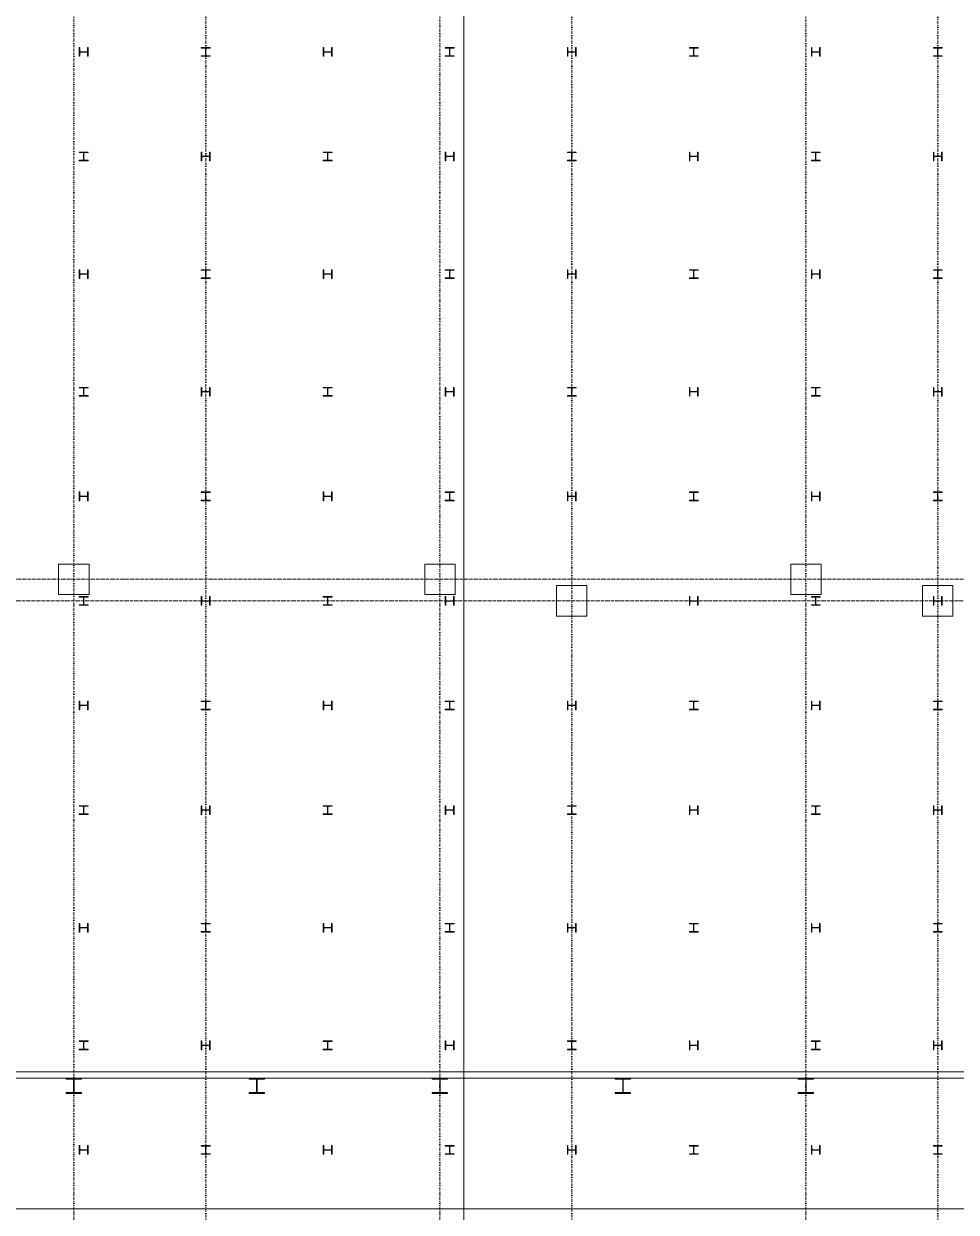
# Model space of a CAD drawing. Extents: x -168053 to 290600, y -560063 to 131745.
# Drawn here: x 106225 to 127625, y 15970 to 43245 of the extents above; entities that cross this region are included whole.
import ezdxf

# ---------------------------------------------------------------- set-up
doc = ezdxf.new("R2010")
doc.units = 0
doc.header["$LTSCALE"] = 250
doc.linetypes.add('H12PL1$0$JJP_三點線', pattern=[0.9, 0.3, -0.15, 0, -0.15, 0, -0.15, 0, -0.15])
doc.linetypes.add('H12PL25$0$JJP_三點線', pattern=[0.9, 0.3, -0.15, 0, -0.15, 0, -0.15, 0, -0.15])
for name, color, linetype in [('H12PL1$0$A-WALL-IN.200K', 252, 'Continuous'), ('H12PL1$0$S-COL', 252, 'Continuous'), ('H12PL1$0$S-COL.200K', 252, 'Continuous'), ('H12PL1$0$S-FNDN', 252, 'Continuous'), ('H12PL1$0$S-GRID', 252, 'Continuous'), ('H12PL1$0$S-SLAB-SHOW.200K', 252, 'Continuous'), ('H12PL25$0$S-COL', 252, 'Continuous'), ('H12PL25$0$S-GRID', 252, 'Continuous')]:
    doc.layers.add(name, color=color, linetype=linetype)

# ---------------------------------------------------------------- blocks, each defined once
blk = doc.blocks.new('H12PL25')
at = {"layer": 'H12PL25$0$S-COL', "lineweight": 0, "flags": 128}
for points in [[(107700, 42700), (107688, 42700), (107688, 42617, -0.41421356), (107675, 42604), (107525, 42604, -0.41421356), (107512, 42617), (107512, 42700), (107500, 42700), (107500, 42500), (107512, 42500), (107512, 42583, -0.41421356), (107525, 42596), (107675, 42596, -0.41421356), (107688, 42583), (107688, 42500), (107700, 42500)], [(110500, 42500), (110500, 42512), (110417, 42512, -0.41421356), (110404, 42525), (110404, 42675, -0.41421356), (110417, 42688), (110500, 42688), (110500, 42700), (110300, 42700), (110300, 42688), (110383, 42688, -0.41421356), (110396, 42675), (110396, 42525, -0.41421356), (110383, 42512), (110300, 42512), (110300, 42500)], [(113300, 42700), (113288, 42700), (113288, 42617, -0.41421356), (113275, 42604), (113125, 42604, -0.41421356), (113112, 42617), (113112, 42700), (113100, 42700), (113100, 42500), (113112, 42500), (113112, 42583, -0.41421356), (113125, 42596), (113275, 42596, -0.41421356), (113288, 42583), (113288, 42500), (113300, 42500)], [(116100, 42500), (116100, 42512), (116017, 42512, -0.41421356), (116004, 42525), (116004, 42675, -0.41421356), (116017, 42688), (116100, 42688), (116100, 42700), (115900, 42700), (115900, 42688), (115983, 42688, -0.41421356), (115996, 42675), (115996, 42525, -0.41421356), (115983, 42512), (115900, 42512), (115900, 42500)], [(118900, 42700), (118888, 42700), (118888, 42617, -0.41421356), (118875, 42604), (118725, 42604, -0.41421356), (118712, 42617), (118712, 42700), (118700, 42700), (118700, 42500), (118712, 42500), (118712, 42583, -0.41421356), (118725, 42596), (118875, 42596, -0.41421356), (118888, 42583), (118888, 42500), (118900, 42500)], [(121700, 42500), (121700, 42512), (121617, 42512, -0.41421356), (121604, 42525), (121604, 42675, -0.41421356), (121617, 42688), (121700, 42688), (121700, 42700), (121500, 42700), (121500, 42688), (121583, 42688, -0.41421356), (121596, 42675), (121596, 42525, -0.41421356), (121583, 42512), (121500, 42512), (121500, 42500)], [(124500, 42700), (124488, 42700), (124488, 42617, -0.41421356), (124475, 42604), (124325, 42604, -0.41421356), (124312, 42617), (124312, 42700), (124300, 42700), (124300, 42500), (124312, 42500), (124312, 42583, -0.41421356), (124325, 42596), (124475, 42596, -0.41421356), (124488, 42583), (124488, 42500), (124500, 42500)], [(127300, 42500), (127300, 42512), (127217, 42512, -0.41421356), (127204, 42525), (127204, 42675, -0.41421356), (127217, 42688), (127300, 42688), (127300, 42700), (127100, 42700), (127100, 42688), (127183, 42688, -0.41421356), (127196, 42675), (127196, 42525, -0.41421356), (127183, 42512), (127100, 42512), (127100, 42500)], [(107700, 40100), (107700, 40112), (107617, 40112, -0.41421356), (107604, 40125), (107604, 40275, -0.41421356), (107617, 40288), (107700, 40288), (107700, 40300), (107500, 40300), (107500, 40288), (107583, 40288, -0.41421356), (107596, 40275), (107596, 40125, -0.41421356), (107583, 40112), (107500, 40112), (107500, 40100)], [(110500, 40300), (110488, 40300), (110488, 40217, -0.41421356), (110475, 40204), (110325, 40204, -0.41421356), (110312, 40217), (110312, 40300), (110300, 40300), (110300, 40100), (110312, 40100), (110312, 40183, -0.41421356), (110325, 40196), (110475, 40196, -0.41421356), (110488, 40183), (110488, 40100), (110500, 40100)], [(113300, 40100), (113300, 40112), (113217, 40112, -0.41421356), (113204, 40125), (113204, 40275, -0.41421356), (113217, 40288), (113300, 40288), (113300, 40300), (113100, 40300), (113100, 40288), (113183, 40288, -0.41421356), (113196, 40275), (113196, 40125, -0.41421356), (113183, 40112), (113100, 40112), (113100, 40100)], [(116100, 40300), (116088, 40300), (116088, 40217, -0.41421356), (116075, 40204), (115925, 40204, -0.41421356), (115912, 40217), (115912, 40300), (115900, 40300), (115900, 40100), (115912, 40100), (115912, 40183, -0.41421356), (115925, 40196), (116075, 40196, -0.41421356), (116088, 40183), (116088, 40100), (116100, 40100)], [(118900, 40100), (118900, 40112), (118817, 40112, -0.41421356), (118804, 40125), (118804, 40275, -0.41421356), (118817, 40288), (118900, 40288), (118900, 40300), (118700, 40300), (118700, 40288), (118783, 40288, -0.41421356), (118796, 40275), (118796, 40125, -0.41421356), (118783, 40112), (118700, 40112), (118700, 40100)], [(121700, 40300), (121688, 40300), (121688, 40217, -0.41421356), (121675, 40204), (121525, 40204, -0.41421356), (121512, 40217), (121512, 40300), (121500, 40300), (121500, 40100), (121512, 40100), (121512, 40183, -0.41421356), (121525, 40196), (121675, 40196, -0.41421356), (121688, 40183), (121688, 40100), (121700, 40100)], [(124500, 40100), (124500, 40112), (124417, 40112, -0.41421356), (124404, 40125), (124404, 40275, -0.41421356), (124417, 40288), (124500, 40288), (124500, 40300), (124300, 40300), (124300, 40288), (124383, 40288, -0.41421356), (124396, 40275), (124396, 40125, -0.41421356), (124383, 40112), (124300, 40112), (124300, 40100)], [(127300, 40300), (127288, 40300), (127288, 40217, -0.41421356), (127275, 40204), (127125, 40204, -0.41421356), (127112, 40217), (127112, 40300), (127100, 40300), (127100, 40100), (127112, 40100), (127112, 40183, -0.41421356), (127125, 40196), (127275, 40196, -0.41421356), (127288, 40183), (127288, 40100), (127300, 40100)], [(107700, 37600), (107688, 37600), (107688, 37517, -0.41421356), (107675, 37504), (107525, 37504, -0.41421356), (107512, 37517), (107512, 37600), (107500, 37600), (107500, 37400), (107512, 37400), (107512, 37483, -0.41421356), (107525, 37496), (107675, 37496, -0.41421356), (107688, 37483), (107688, 37400), (107700, 37400)], [(110500, 37400), (110500, 37412), (110417, 37412, -0.41421356), (110404, 37425), (110404, 37575, -0.41421356), (110417, 37588), (110500, 37588), (110500, 37600), (110300, 37600), (110300, 37588), (110383, 37588, -0.41421356), (110396, 37575), (110396, 37425, -0.41421356), (110383, 37412), (110300, 37412), (110300, 37400)], [(113300, 37600), (113288, 37600), (113288, 37517, -0.41421356), (113275, 37504), (113125, 37504, -0.41421356), (113112, 37517), (113112, 37600), (113100, 37600), (113100, 37400), (113112, 37400), (113112, 37483, -0.41421356), (113125, 37496), (113275, 37496, -0.41421356), (113288, 37483), (113288, 37400), (113300, 37400)], [(116100, 37400), (116100, 37412), (116017, 37412, -0.41421356), (116004, 37425), (116004, 37575, -0.41421356), (116017, 37588), (116100, 37588), (116100, 37600), (115900, 37600), (115900, 37588), (115983, 37588, -0.41421356), (115996, 37575), (115996, 37425, -0.41421356), (115983, 37412), (115900, 37412), (115900, 37400)], [(118900, 37600), (118888, 37600), (118888, 37517, -0.41421356), (118875, 37504), (118725, 37504, -0.41421356), (118712, 37517), (118712, 37600), (118700, 37600), (118700, 37400), (118712, 37400), (118712, 37483, -0.41421356), (118725, 37496), (118875, 37496, -0.41421356), (118888, 37483), (118888, 37400), (118900, 37400)], [(121700, 37400), (121700, 37412), (121617, 37412, -0.41421356), (121604, 37425), (121604, 37575, -0.41421356), (121617, 37588), (121700, 37588), (121700, 37600), (121500, 37600), (121500, 37588), (121583, 37588, -0.41421356), (121596, 37575), (121596, 37425, -0.41421356), (121583, 37412), (121500, 37412), (121500, 37400)], [(124500, 37600), (124488, 37600), (124488, 37517, -0.41421356), (124475, 37504), (124325, 37504, -0.41421356), (124312, 37517), (124312, 37600), (124300, 37600), (124300, 37400), (124312, 37400), (124312, 37483, -0.41421356), (124325, 37496), (124475, 37496, -0.41421356), (124488, 37483), (124488, 37400), (124500, 37400)], [(127300, 37400), (127300, 37412), (127217, 37412, -0.41421356), (127204, 37425), (127204, 37575, -0.41421356), (127217, 37588), (127300, 37588), (127300, 37600), (127100, 37600), (127100, 37588), (127183, 37588, -0.41421356), (127196, 37575), (127196, 37425, -0.41421356), (127183, 37412), (127100, 37412), (127100, 37400)], [(107700, 34700), (107700, 34712), (107617, 34712, -0.41421356), (107604, 34725), (107604, 34875, -0.41421356), (107617, 34888), (107700, 34888), (107700, 34900), (107500, 34900), (107500, 34888), (107583, 34888, -0.41421356), (107596, 34875), (107596, 34725, -0.41421356), (107583, 34712), (107500, 34712), (107500, 34700)], [(110500, 34900), (110488, 34900), (110488, 34817, -0.41421356), (110475, 34804), (110325, 34804, -0.41421356), (110312, 34817), (110312, 34900), (110300, 34900), (110300, 34700), (110312, 34700), (110312, 34783, -0.41421356), (110325, 34796), (110475, 34796, -0.41421356), (110488, 34783), (110488, 34700), (110500, 34700)], [(113300, 34700), (113300, 34712), (113217, 34712, -0.41421356), (113204, 34725), (113204, 34875, -0.41421356), (113217, 34888), (113300, 34888), (113300, 34900), (113100, 34900), (113100, 34888), (113183, 34888, -0.41421356), (113196, 34875), (113196, 34725, -0.41421356), (113183, 34712), (113100, 34712), (113100, 34700)], [(116100, 34900), (116088, 34900), (116088, 34817, -0.41421356), (116075, 34804), (115925, 34804, -0.41421356), (115912, 34817), (115912, 34900), (115900, 34900), (115900, 34700), (115912, 34700), (115912, 34783, -0.41421356), (115925, 34796), (116075, 34796, -0.41421356), (116088, 34783), (116088, 34700), (116100, 34700)], [(118900, 34700), (118900, 34712), (118817, 34712, -0.41421356), (118804, 34725), (118804, 34875, -0.41421356), (118817, 34888), (118900, 34888), (118900, 34900), (118700, 34900), (118700, 34888), (118783, 34888, -0.41421356), (118796, 34875), (118796, 34725, -0.41421356), (118783, 34712), (118700, 34712), (118700, 34700)], [(121700, 34900), (121688, 34900), (121688, 34817, -0.41421356), (121675, 34804), (121525, 34804, -0.41421356), (121512, 34817), (121512, 34900), (121500, 34900), (121500, 34700), (121512, 34700), (121512, 34783, -0.41421356), (121525, 34796), (121675, 34796, -0.41421356), (121688, 34783), (121688, 34700), (121700, 34700)], [(124500, 34700), (124500, 34712), (124417, 34712, -0.41421356), (124404, 34725), (124404, 34875, -0.41421356), (124417, 34888), (124500, 34888), (124500, 34900), (124300, 34900), (124300, 34888), (124383, 34888, -0.41421356), (124396, 34875), (124396, 34725, -0.41421356), (124383, 34712), (124300, 34712), (124300, 34700)], [(127300, 34900), (127288, 34900), (127288, 34817, -0.41421356), (127275, 34804), (127125, 34804, -0.41421356), (127112, 34817), (127112, 34900), (127100, 34900), (127100, 34700), (127112, 34700), (127112, 34783, -0.41421356), (127125, 34796), (127275, 34796, -0.41421356), (127288, 34783), (127288, 34700), (127300, 34700)], [(107700, 32500), (107688, 32500), (107688, 32417, -0.41421356), (107675, 32404), (107525, 32404, -0.41421356), (107512, 32417), (107512, 32500), (107500, 32500), (107500, 32300), (107512, 32300), (107512, 32383, -0.41421356), (107525, 32396), (107675, 32396, -0.41421356), (107688, 32383), (107688, 32300), (107700, 32300)], [(110500, 32300), (110500, 32312), (110417, 32312, -0.41421356), (110404, 32325), (110404, 32475, -0.41421356), (110417, 32488), (110500, 32488), (110500, 32500), (110300, 32500), (110300, 32488), (110383, 32488, -0.41421356), (110396, 32475), (110396, 32325, -0.41421356), (110383, 32312), (110300, 32312), (110300, 32300)], [(113300, 32500), (113288, 32500), (113288, 32417, -0.41421356), (113275, 32404), (113125, 32404, -0.41421356), (113112, 32417), (113112, 32500), (113100, 32500), (113100, 32300), (113112, 32300), (113112, 32383, -0.41421356), (113125, 32396), (113275, 32396, -0.41421356), (113288, 32383), (113288, 32300), (113300, 32300)], [(116100, 32300), (116100, 32312), (116017, 32312, -0.41421356), (116004, 32325), (116004, 32475, -0.41421356), (116017, 32488), (116100, 32488), (116100, 32500), (115900, 32500), (115900, 32488), (115983, 32488, -0.41421356), (115996, 32475), (115996, 32325, -0.41421356), (115983, 32312), (115900, 32312), (115900, 32300)], [(118900, 32500), (118888, 32500), (118888, 32417, -0.41421356), (118875, 32404), (118725, 32404, -0.41421356), (118712, 32417), (118712, 32500), (118700, 32500), (118700, 32300), (118712, 32300), (118712, 32383, -0.41421356), (118725, 32396), (118875, 32396, -0.41421356), (118888, 32383), (118888, 32300), (118900, 32300)], [(121700, 32300), (121700, 32312), (121617, 32312, -0.41421356), (121604, 32325), (121604, 32475, -0.41421356), (121617, 32488), (121700, 32488), (121700, 32500), (121500, 32500), (121500, 32488), (121583, 32488, -0.41421356), (121596, 32475), (121596, 32325, -0.41421356), (121583, 32312), (121500, 32312), (121500, 32300)], [(124500, 32500), (124488, 32500), (124488, 32417, -0.41421356), (124475, 32404), (124325, 32404, -0.41421356), (124312, 32417), (124312, 32500), (124300, 32500), (124300, 32300), (124312, 32300), (124312, 32383, -0.41421356), (124325, 32396), (124475, 32396, -0.41421356), (124488, 32383), (124488, 32300), (124500, 32300)], [(127300, 32300), (127300, 32312), (127217, 32312, -0.41421356), (127204, 32325), (127204, 32475, -0.41421356), (127217, 32488), (127300, 32488), (127300, 32500), (127100, 32500), (127100, 32488), (127183, 32488, -0.41421356), (127196, 32475), (127196, 32325, -0.41421356), (127183, 32312), (127100, 32312), (127100, 32300)], [(107700, 29900), (107700, 29912), (107617, 29912, -0.41421356), (107604, 29925), (107604, 30075, -0.41421356), (107617, 30088), (107700, 30088), (107700, 30100), (107500, 30100), (107500, 30088), (107583, 30088, -0.41421356), (107596, 30075), (107596, 29925, -0.41421356), (107583, 29912), (107500, 29912), (107500, 29900)], [(110500, 30100), (110488, 30100), (110488, 30017, -0.41421356), (110475, 30004), (110325, 30004, -0.41421356), (110312, 30017), (110312, 30100), (110300, 30100), (110300, 29900), (110312, 29900), (110312, 29983, -0.41421356), (110325, 29996), (110475, 29996, -0.41421356), (110488, 29983), (110488, 29900), (110500, 29900)], [(113300, 29900), (113300, 29912), (113217, 29912, -0.41421356), (113204, 29925), (113204, 30075, -0.41421356), (113217, 30088), (113300, 30088), (113300, 30100), (113100, 30100), (113100, 30088), (113183, 30088, -0.41421356), (113196, 30075), (113196, 29925, -0.41421356), (113183, 29912), (113100, 29912), (113100, 29900)], [(116100, 30100), (116088, 30100), (116088, 30017, -0.41421356), (116075, 30004), (115925, 30004, -0.41421356), (115912, 30017), (115912, 30100), (115900, 30100), (115900, 29900), (115912, 29900), (115912, 29983, -0.41421356), (115925, 29996), (116075, 29996, -0.41421356), (116088, 29983), (116088, 29900), (116100, 29900)], [(121700, 30100), (121688, 30100), (121688, 30017, -0.41421356), (121675, 30004), (121525, 30004, -0.41421356), (121512, 30017), (121512, 30100), (121500, 30100), (121500, 29900), (121512, 29900), (121512, 29983, -0.41421356), (121525, 29996), (121675, 29996, -0.41421356), (121688, 29983), (121688, 29900), (121700, 29900)], [(124500, 29900), (124500, 29912), (124417, 29912, -0.41421356), (124404, 29925), (124404, 30075, -0.41421356), (124417, 30088), (124500, 30088), (124500, 30100), (124300, 30100), (124300, 30088), (124383, 30088, -0.41421356), (124396, 30075), (124396, 29925, -0.41421356), (124383, 29912), (124300, 29912), (124300, 29900)], [(127300, 30100), (127288, 30100), (127288, 30017, -0.41421356), (127275, 30004), (127125, 30004, -0.41421356), (127112, 30017), (127112, 30100), (127100, 30100), (127100, 29900), (127112, 29900), (127112, 29983, -0.41421356), (127125, 29996), (127275, 29996, -0.41421356), (127288, 29983), (127288, 29900), (127300, 29900)], [(107700, 27700), (107688, 27700), (107688, 27617, -0.41421356), (107675, 27604), (107525, 27604, -0.41421356), (107512, 27617), (107512, 27700), (107500, 27700), (107500, 27500), (107512, 27500), (107512, 27583, -0.41421356), (107525, 27596), (107675, 27596, -0.41421356), (107688, 27583), (107688, 27500), (107700, 27500)], [(110500, 27500), (110500, 27512), (110417, 27512, -0.41421356), (110404, 27525), (110404, 27675, -0.41421356), (110417, 27688), (110500, 27688), (110500, 27700), (110300, 27700), (110300, 27688), (110383, 27688, -0.41421356), (110396, 27675), (110396, 27525, -0.41421356), (110383, 27512), (110300, 27512), (110300, 27500)], [(113300, 27700), (113288, 27700), (113288, 27617, -0.41421356), (113275, 27604), (113125, 27604, -0.41421356), (113112, 27617), (113112, 27700), (113100, 27700), (113100, 27500), (113112, 27500), (113112, 27583, -0.41421356), (113125, 27596), (113275, 27596, -0.41421356), (113288, 27583), (113288, 27500), (113300, 27500)], [(116100, 27500), (116100, 27512), (116017, 27512, -0.41421356), (116004, 27525), (116004, 27675, -0.41421356), (116017, 27688), (116100, 27688), (116100, 27700), (115900, 27700), (115900, 27688), (115983, 27688, -0.41421356), (115996, 27675), (115996, 27525, -0.41421356), (115983, 27512), (115900, 27512), (115900, 27500)], [(118900, 27700), (118888, 27700), (118888, 27617, -0.41421356), (118875, 27604), (118725, 27604, -0.41421356), (118712, 27617), (118712, 27700), (118700, 27700), (118700, 27500), (118712, 27500), (118712, 27583, -0.41421356), (118725, 27596), (118875, 27596, -0.41421356), (118888, 27583), (118888, 27500), (118900, 27500)], [(121700, 27500), (121700, 27512), (121617, 27512, -0.41421356), (121604, 27525), (121604, 27675, -0.41421356), (121617, 27688), (121700, 27688), (121700, 27700), (121500, 27700), (121500, 27688), (121583, 27688, -0.41421356), (121596, 27675), (121596, 27525, -0.41421356), (121583, 27512), (121500, 27512), (121500, 27500)], [(124500, 27700), (124488, 27700), (124488, 27617, -0.41421356), (124475, 27604), (124325, 27604, -0.41421356), (124312, 27617), (124312, 27700), (124300, 27700), (124300, 27500), (124312, 27500), (124312, 27583, -0.41421356), (124325, 27596), (124475, 27596, -0.41421356), (124488, 27583), (124488, 27500), (124500, 27500)], [(127300, 27500), (127300, 27512), (127217, 27512, -0.41421356), (127204, 27525), (127204, 27675, -0.41421356), (127217, 27688), (127300, 27688), (127300, 27700), (127100, 27700), (127100, 27688), (127183, 27688, -0.41421356), (127196, 27675), (127196, 27525, -0.41421356), (127183, 27512), (127100, 27512), (127100, 27500)], [(107700, 25100), (107700, 25112), (107617, 25112, -0.41421356), (107604, 25125), (107604, 25275, -0.41421356), (107617, 25288), (107700, 25288), (107700, 25300), (107500, 25300), (107500, 25288), (107583, 25288, -0.41421356), (107596, 25275), (107596, 25125, -0.41421356), (107583, 25112), (107500, 25112), (107500, 25100)], [(110500, 25300), (110488, 25300), (110488, 25217, -0.41421356), (110475, 25204), (110325, 25204, -0.41421356), (110312, 25217), (110312, 25300), (110300, 25300), (110300, 25100), (110312, 25100), (110312, 25183, -0.41421356), (110325, 25196), (110475, 25196, -0.41421356), (110488, 25183), (110488, 25100), (110500, 25100)], [(113300, 25100), (113300, 25112), (113217, 25112, -0.41421356), (113204, 25125), (113204, 25275, -0.41421356), (113217, 25288), (113300, 25288), (113300, 25300), (113100, 25300), (113100, 25288), (113183, 25288, -0.41421356), (113196, 25275), (113196, 25125, -0.41421356), (113183, 25112), (113100, 25112), (113100, 25100)], [(116100, 25300), (116088, 25300), (116088, 25217, -0.41421356), (116075, 25204), (115925, 25204, -0.41421356), (115912, 25217), (115912, 25300), (115900, 25300), (115900, 25100), (115912, 25100), (115912, 25183, -0.41421356), (115925, 25196), (116075, 25196, -0.41421356), (116088, 25183), (116088, 25100), (116100, 25100)], [(118900, 25100), (118900, 25112), (118817, 25112, -0.41421356), (118804, 25125), (118804, 25275, -0.41421356), (118817, 25288), (118900, 25288), (118900, 25300), (118700, 25300), (118700, 25288), (118783, 25288, -0.41421356), (118796, 25275), (118796, 25125, -0.41421356), (118783, 25112), (118700, 25112), (118700, 25100)], [(121700, 25300), (121688, 25300), (121688, 25217, -0.41421356), (121675, 25204), (121525, 25204, -0.41421356), (121512, 25217), (121512, 25300), (121500, 25300), (121500, 25100), (121512, 25100), (121512, 25183, -0.41421356), (121525, 25196), (121675, 25196, -0.41421356), (121688, 25183), (121688, 25100), (121700, 25100)], [(124500, 25100), (124500, 25112), (124417, 25112, -0.41421356), (124404, 25125), (124404, 25275, -0.41421356), (124417, 25288), (124500, 25288), (124500, 25300), (124300, 25300), (124300, 25288), (124383, 25288, -0.41421356), (124396, 25275), (124396, 25125, -0.41421356), (124383, 25112), (124300, 25112), (124300, 25100)], [(127300, 25300), (127288, 25300), (127288, 25217, -0.41421356), (127275, 25204), (127125, 25204, -0.41421356), (127112, 25217), (127112, 25300), (127100, 25300), (127100, 25100), (127112, 25100), (127112, 25183, -0.41421356), (127125, 25196), (127275, 25196, -0.41421356), (127288, 25183), (127288, 25100), (127300, 25100)], [(107700, 22600), (107688, 22600), (107688, 22517, -0.41421356), (107675, 22504), (107525, 22504, -0.41421356), (107512, 22517), (107512, 22600), (107500, 22600), (107500, 22400), (107512, 22400), (107512, 22483, -0.41421356), (107525, 22496), (107675, 22496, -0.41421356), (107688, 22483), (107688, 22400), (107700, 22400)], [(110500, 22400), (110500, 22412), (110417, 22412, -0.41421356), (110404, 22425), (110404, 22575, -0.41421356), (110417, 22588), (110500, 22588), (110500, 22600), (110300, 22600), (110300, 22588), (110383, 22588, -0.41421356), (110396, 22575), (110396, 22425, -0.41421356), (110383, 22412), (110300, 22412), (110300, 22400)], [(113300, 22600), (113288, 22600), (113288, 22517, -0.41421356), (113275, 22504), (113125, 22504, -0.41421356), (113112, 22517), (113112, 22600), (113100, 22600), (113100, 22400), (113112, 22400), (113112, 22483, -0.41421356), (113125, 22496), (113275, 22496, -0.41421356), (113288, 22483), (113288, 22400), (113300, 22400)], [(116100, 22400), (116100, 22412), (116017, 22412, -0.41421356), (116004, 22425), (116004, 22575, -0.41421356), (116017, 22588), (116100, 22588), (116100, 22600), (115900, 22600), (115900, 22588), (115983, 22588, -0.41421356), (115996, 22575), (115996, 22425, -0.41421356), (115983, 22412), (115900, 22412), (115900, 22400)], [(118900, 22600), (118888, 22600), (118888, 22517, -0.41421356), (118875, 22504), (118725, 22504, -0.41421356), (118712, 22517), (118712, 22600), (118700, 22600), (118700, 22400), (118712, 22400), (118712, 22483, -0.41421356), (118725, 22496), (118875, 22496, -0.41421356), (118888, 22483), (118888, 22400), (118900, 22400)], [(121700, 22400), (121700, 22412), (121617, 22412, -0.41421356), (121604, 22425), (121604, 22575, -0.41421356), (121617, 22588), (121700, 22588), (121700, 22600), (121500, 22600), (121500, 22588), (121583, 22588, -0.41421356), (121596, 22575), (121596, 22425, -0.41421356), (121583, 22412), (121500, 22412), (121500, 22400)], [(124500, 22600), (124488, 22600), (124488, 22517, -0.41421356), (124475, 22504), (124325, 22504, -0.41421356), (124312, 22517), (124312, 22600), (124300, 22600), (124300, 22400), (124312, 22400), (124312, 22483, -0.41421356), (124325, 22496), (124475, 22496, -0.41421356), (124488, 22483), (124488, 22400), (124500, 22400)], [(127300, 22400), (127300, 22412), (127217, 22412, -0.41421356), (127204, 22425), (127204, 22575, -0.41421356), (127217, 22588), (127300, 22588), (127300, 22600), (127100, 22600), (127100, 22588), (127183, 22588, -0.41421356), (127196, 22575), (127196, 22425, -0.41421356), (127183, 22412), (127100, 22412), (127100, 22400)], [(107700, 19700), (107700, 19712), (107617, 19712, -0.41421356), (107604, 19725), (107604, 19875, -0.41421356), (107617, 19888), (107700, 19888), (107700, 19900), (107500, 19900), (107500, 19888), (107583, 19888, -0.41421356), (107596, 19875), (107596, 19725, -0.41421356), (107583, 19712), (107500, 19712), (107500, 19700)], [(110500, 19900), (110488, 19900), (110488, 19817, -0.41421356), (110475, 19804), (110325, 19804, -0.41421356), (110312, 19817), (110312, 19900), (110300, 19900), (110300, 19700), (110312, 19700), (110312, 19783, -0.41421356), (110325, 19796), (110475, 19796, -0.41421356), (110488, 19783), (110488, 19700), (110500, 19700)], [(113300, 19700), (113300, 19712), (113217, 19712, -0.41421356), (113204, 19725), (113204, 19875, -0.41421356), (113217, 19888), (113300, 19888), (113300, 19900), (113100, 19900), (113100, 19888), (113183, 19888, -0.41421356), (113196, 19875), (113196, 19725, -0.41421356), (113183, 19712), (113100, 19712), (113100, 19700)], [(116100, 19900), (116088, 19900), (116088, 19817, -0.41421356), (116075, 19804), (115925, 19804, -0.41421356), (115912, 19817), (115912, 19900), (115900, 19900), (115900, 19700), (115912, 19700), (115912, 19783, -0.41421356), (115925, 19796), (116075, 19796, -0.41421356), (116088, 19783), (116088, 19700), (116100, 19700)], [(118900, 19700), (118900, 19712), (118817, 19712, -0.41421356), (118804, 19725), (118804, 19875, -0.41421356), (118817, 19888), (118900, 19888), (118900, 19900), (118700, 19900), (118700, 19888), (118783, 19888, -0.41421356), (118796, 19875), (118796, 19725, -0.41421356), (118783, 19712), (118700, 19712), (118700, 19700)], [(121700, 19900), (121688, 19900), (121688, 19817, -0.41421356), (121675, 19804), (121525, 19804, -0.41421356), (121512, 19817), (121512, 19900), (121500, 19900), (121500, 19700), (121512, 19700), (121512, 19783, -0.41421356), (121525, 19796), (121675, 19796, -0.41421356), (121688, 19783), (121688, 19700), (121700, 19700)], [(124500, 19700), (124500, 19712), (124417, 19712, -0.41421356), (124404, 19725), (124404, 19875, -0.41421356), (124417, 19888), (124500, 19888), (124500, 19900), (124300, 19900), (124300, 19888), (124383, 19888, -0.41421356), (124396, 19875), (124396, 19725, -0.41421356), (124383, 19712), (124300, 19712), (124300, 19700)], [(127300, 19900), (127288, 19900), (127288, 19817, -0.41421356), (127275, 19804), (127125, 19804, -0.41421356), (127112, 19817), (127112, 19900), (127100, 19900), (127100, 19700), (127112, 19700), (127112, 19783, -0.41421356), (127125, 19796), (127275, 19796, -0.41421356), (127288, 19783), (127288, 19700), (127300, 19700)], [(107700, 17500), (107688, 17500), (107688, 17417, -0.41421356), (107675, 17404), (107525, 17404, -0.41421356), (107512, 17417), (107512, 17500), (107500, 17500), (107500, 17300), (107512, 17300), (107512, 17383, -0.41421356), (107525, 17396), (107675, 17396, -0.41421356), (107688, 17383), (107688, 17300), (107700, 17300)], [(110500, 17300), (110500, 17312), (110417, 17312, -0.41421356), (110404, 17325), (110404, 17475, -0.41421356), (110417, 17488), (110500, 17488), (110500, 17500), (110300, 17500), (110300, 17488), (110383, 17488, -0.41421356), (110396, 17475), (110396, 17325, -0.41421356), (110383, 17312), (110300, 17312), (110300, 17300)], [(113300, 17500), (113288, 17500), (113288, 17417, -0.41421356), (113275, 17404), (113125, 17404, -0.41421356), (113112, 17417), (113112, 17500), (113100, 17500), (113100, 17300), (113112, 17300), (113112, 17383, -0.41421356), (113125, 17396), (113275, 17396, -0.41421356), (113288, 17383), (113288, 17300), (113300, 17300)], [(116100, 17300), (116100, 17312), (116017, 17312, -0.41421356), (116004, 17325), (116004, 17475, -0.41421356), (116017, 17488), (116100, 17488), (116100, 17500), (115900, 17500), (115900, 17488), (115983, 17488, -0.41421356), (115996, 17475), (115996, 17325, -0.41421356), (115983, 17312), (115900, 17312), (115900, 17300)], [(118900, 17500), (118888, 17500), (118888, 17417, -0.41421356), (118875, 17404), (118725, 17404, -0.41421356), (118712, 17417), (118712, 17500), (118700, 17500), (118700, 17300), (118712, 17300), (118712, 17383, -0.41421356), (118725, 17396), (118875, 17396, -0.41421356), (118888, 17383), (118888, 17300), (118900, 17300)], [(121700, 17300), (121700, 17312), (121617, 17312, -0.41421356), (121604, 17325), (121604, 17475, -0.41421356), (121617, 17488), (121700, 17488), (121700, 17500), (121500, 17500), (121500, 17488), (121583, 17488, -0.41421356), (121596, 17475), (121596, 17325, -0.41421356), (121583, 17312), (121500, 17312), (121500, 17300)], [(124500, 17500), (124488, 17500), (124488, 17417, -0.41421356), (124475, 17404), (124325, 17404, -0.41421356), (124312, 17417), (124312, 17500), (124300, 17500), (124300, 17300), (124312, 17300), (124312, 17383, -0.41421356), (124325, 17396), (124475, 17396, -0.41421356), (124488, 17383), (124488, 17300), (124500, 17300)], [(127300, 17300), (127300, 17312), (127217, 17312, -0.41421356), (127204, 17325), (127204, 17475, -0.41421356), (127217, 17488), (127300, 17488), (127300, 17500), (127100, 17500), (127100, 17488), (127183, 17488, -0.41421356), (127196, 17475), (127196, 17325, -0.41421356), (127183, 17312), (127100, 17312), (127100, 17300)]]:
    blk.add_lwpolyline(points, format="xyb", close=True, dxfattribs=at)
for points in [[(118450, 29650), (119150, 29650), (119150, 30350), (118450, 30350)], [(126850, 29650), (127550, 29650), (127550, 30350), (126850, 30350)]]:
    blk.add_lwpolyline(points, close=True, dxfattribs=at)
at = {"layer": 'H12PL25$0$S-GRID', "linetype": 'H12PL25$0$JJP_三點線', "lineweight": 0}
for p, q in [((110400, 128250), (110400, -28000)), ((118800, 128250), (118800, -28000)), ((127200, 128250), (127200, -28000)), ((-29000, 30000), (289600, 30000))]:
    blk.add_line(p, q, dxfattribs=at)
blk = doc.blocks.new('H12PL1')
at = {"layer": 'H12PL1$0$A-WALL-IN.200K', "lineweight": 0, "flags": 128}
for points in [[(243150, 18700), (39500, 18700)], [(106375, 18550), (110225, 18550)], [(110575, 18550), (114425, 18550)], [(114775, 18550), (118625, 18550)], [(118975, 18550), (122825, 18550)], [(123175, 18550), (127025, 18550)], [(127375, 18550), (131025, 18550)], [(167450, 15550), (42650, 15550)]]:
    blk.add_lwpolyline(points, dxfattribs=at)
at = {"layer": 'H12PL1$0$S-COL', "lineweight": 0, "flags": 128}
for points in [[(110050, 29650), (110750, 29650), (110750, 30350), (110050, 30350)], [(118450, 29650), (119150, 29650), (119150, 30350), (118450, 30350)], [(126850, 29650), (127550, 29650), (127550, 30350), (126850, 30350)]]:
    blk.add_lwpolyline(points, close=True, dxfattribs=at)
at = {"layer": 'H12PL1$0$S-COL.200K', "lineweight": 0, "flags": 128}
for points in [[(110575, 18550), (110575, 18531), (110413, 18531, 0.41421356), (110406, 18524), (110406, 18226, 0.41421356), (110413, 18219), (110575, 18219), (110575, 18200), (110225, 18200), (110225, 18219), (110387, 18219, 0.41421356), (110394, 18226), (110394, 18524, 0.41421356), (110387, 18531), (110225, 18531), (110225, 18550)], [(114775, 18550), (114775, 18531), (114613, 18531, 0.41421356), (114606, 18524), (114606, 18226, 0.41421356), (114613, 18219), (114775, 18219), (114775, 18200), (114425, 18200), (114425, 18219), (114587, 18219, 0.41421356), (114594, 18226), (114594, 18524, 0.41421356), (114587, 18531), (114425, 18531), (114425, 18550)], [(118975, 18550), (118975, 18531), (118813, 18531, 0.41421356), (118806, 18524), (118806, 18226, 0.41421356), (118813, 18219), (118975, 18219), (118975, 18200), (118625, 18200), (118625, 18219), (118787, 18219, 0.41421356), (118794, 18226), (118794, 18524, 0.41421356), (118787, 18531), (118625, 18531), (118625, 18550)], [(123175, 18550), (123175, 18531), (123013, 18531, 0.41421356), (123006, 18524), (123006, 18226, 0.41421356), (123013, 18219), (123175, 18219), (123175, 18200), (122825, 18200), (122825, 18219), (122987, 18219, 0.41421356), (122994, 18226), (122994, 18524, 0.41421356), (122987, 18531), (122825, 18531), (122825, 18550)], [(127375, 18550), (127375, 18531), (127213, 18531, 0.41421356), (127206, 18524), (127206, 18226, 0.41421356), (127213, 18219), (127375, 18219), (127375, 18200), (127025, 18200), (127025, 18219), (127187, 18219, 0.41421356), (127194, 18226), (127194, 18524, 0.41421356), (127187, 18531), (127025, 18531), (127025, 18550)]]:
    blk.add_lwpolyline(points, format="xyb", close=True, dxfattribs=at)
at = {"layer": 'H12PL1$0$S-FNDN', "lineweight": 0, "flags": 128}
for points in [[(119350, 90550), (43500, 90550), (43500, 74700), (93300, 74700), (93300, -550), (119350, -550), (119350, 45300), (110700, 45300), (110700, 50030), (119350, 50030)], [(110700, 45300), (119350, 45300), (119350, -550), (126650, -550), (126650, -2700), (151750, -2700), (151750, -550), (159050, -550), (159050, 45300), (166725, 45300), (166725, 50030), (159050, 50030), (159050, 90550), (119350, 90550), (119350, 50030), (110700, 50030)]]:
    blk.add_lwpolyline(points, close=True, dxfattribs=at)
at = {"layer": 'H12PL1$0$S-GRID', "linetype": 'H12PL1$0$JJP_三點線', "lineweight": 0}
for p, q in [((110400, 128250), (110400, -28000)), ((118800, 128250), (118800, -28000)), ((127200, 128250), (127200, -28000)), ((-29000, 30000), (289600, 30000))]:
    blk.add_line(p, q, dxfattribs=at)
at = {"layer": 'H12PL1$0$S-SLAB-SHOW.200K', "lineweight": 0, "flags": 128}
blk.add_lwpolyline([(97475, 18700), (97475, 15550), (93300, 15550), (93300, -350), (126850, -350), (126850, -2500), (151550, -2500), (151550, -350), (167450, -350), (167450, 15550), (164000, 15550), (164000, 18700)], close=True, dxfattribs=at)

msp = doc.modelspace()

# ---------------------------------------------------------------- block references
msp.add_blockref('H12PL25', (0, 0))

# ---------------------------------------------------------------- next in the draw order: block references
msp.add_blockref('H12PL1', (-3024, 495))

doc.saveas('drawing.dxf')
